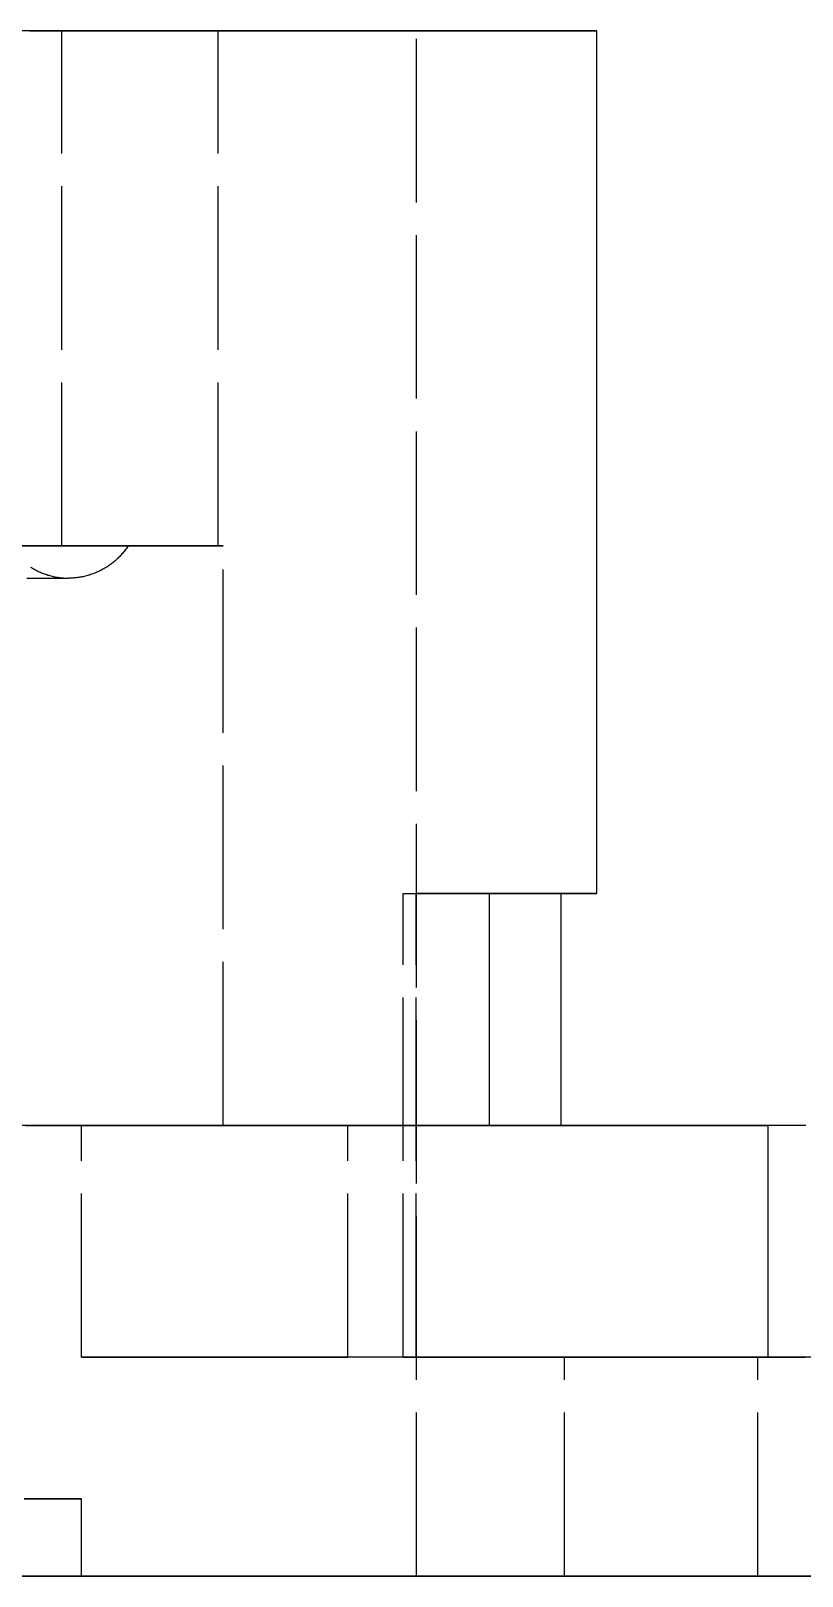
# Model space of a CAD drawing. Header units: millimetres. Extents: x -29 to 182, y -22 to 88.
# Drawn here: x 78.11 to 84.09, y 0 to 12 of the extents above; entities that cross this region are included whole.
import ezdxf

# ---------------------------------------------------------------- set-up
doc = ezdxf.new("R2010")
doc.units = ezdxf.units.MM
doc.linetypes.add('DASHED', pattern=[1.524, 1.27, -0.254])
doc.layers.add('HIDDEN', color=8, linetype='DASHED')
doc.layers.add('VISIBLE', color=7, linetype='CONTINUOUS')

msp = doc.modelspace()

# ---------------------------------------------------------------- linework, layer by layer
at = {"layer": 'HIDDEN'}
for points in [[(78.09841, 12), (78.19524, 12), (78.29206, 12), (78.38889, 12), (78.48571, 12), (78.58254, 12), (78.67937, 12), (78.77619, 12), (78.87302, 12), (78.96984, 12), (79.06667, 12), (79.16349, 12), (79.26032, 12), (79.35714, 12), (79.45397, 12), (79.55079, 12), (79.64762, 12), (79.74444, 12), (79.84127, 12), (79.9381, 12), (80.03492, 12), (80.13175, 12), (80.22857, 12), (80.3254, 12), (80.42222, 12), (80.51905, 12), (80.61587, 12), (80.7127, 12), (80.80952, 12), (80.90635, 12), (81.00317, 12), (81.1, 12)], [(81.1, 12), (81.0563, 12), (81.01259, 12), (80.96889, 12), (80.92518, 12), (80.88148, 12), (80.83778, 12), (80.79407, 12), (80.75037, 12), (80.70666, 12), (80.66296, 12), (80.61925, 12), (80.57555, 12), (80.53185, 12), (80.48814, 12), (80.44444, 12), (80.40073, 12), (80.35703, 12), (80.31333, 12), (80.26962, 12), (80.22592, 12), (80.18221, 12), (80.13851, 12), (80.09481, 12), (80.0511, 12), (80.0074, 12), (79.96369, 12), (79.91999, 12), (79.87628, 12), (79.83258, 12), (79.78888, 12), (79.74517, 12), (79.70147, 12), (79.65776, 12), (79.61406, 12), (79.57036, 12), (79.52665, 12), (79.48295, 12), (79.43924, 12), (79.39554, 12), (79.35183, 12), (79.30813, 12), (79.26443, 12), (79.22072, 12), (79.17702, 12), (79.13331, 12), (79.08961, 12), (79.04591, 12), (79.0022, 12), (78.9585, 12), (78.91479, 12), (78.87109, 12), (78.82739, 12), (78.78368, 12), (78.73998, 12), (78.69627, 12), (78.65257, 12), (78.60886, 12), (78.56516, 12), (78.52146, 12), (78.47775, 12), (78.43405, 12), (78.39034, 12), (78.34664, 12)], [(78.34664, 8), (78.34664, 12)], [(78.34664, 12), (79.56, 12)], [(79.56, 12), (79.60667, 12), (79.65333, 12), (79.7, 12), (79.74667, 12), (79.79333, 12), (79.84, 12), (79.88667, 12), (79.93333, 12), (79.98, 12), (80.02667, 12), (80.07333, 12), (80.12, 12), (80.16667, 12), (80.21333, 12), (80.26, 12), (80.30667, 12), (80.35333, 12), (80.4, 12), (80.44667, 12), (80.49333, 12), (80.54, 12), (80.58667, 12), (80.63333, 12), (80.68, 12), (80.72667, 12), (80.77333, 12), (80.82, 12), (80.86667, 12), (80.91333, 12), (80.96, 12), (81.00667, 12), (81.05333, 12), (81.1, 12), (81.14667, 12), (81.19333, 12), (81.24, 12), (81.28667, 12), (81.33333, 12), (81.38, 12), (81.42667, 12), (81.47333, 12), (81.52, 12), (81.56667, 12), (81.61333, 12), (81.66, 12), (81.70667, 12), (81.75333, 12), (81.8, 12), (81.84667, 12), (81.89333, 12), (81.94, 12), (81.98667, 12), (82.03333, 12), (82.08, 12), (82.12667, 12), (82.17333, 12), (82.22, 12), (82.26667, 12), (82.31333, 12), (82.36, 12), (82.40667, 12), (82.45333, 12), (82.5, 12)], [(79.56, 8), (79.56, 12)], [(79.56, 8), (79.56, 12)], [(81.1, 0), (81.1, 12)], [(77.99365, 8), (78.13968, 8), (78.28571, 8), (78.43175, 8), (78.57778, 8), (78.72381, 8), (78.86984, 8), (79.01587, 8), (79.1619, 8), (79.30794, 8), (79.45397, 8), (79.6, 8)], [(78.86098, 8), (78.73841, 8), (78.61584, 8), (78.49327, 8), (78.37069, 8), (78.24812, 8), (78.12555, 8), (78.00298, 8)], [(78.34664, 8), (78.2404, 8), (78.13416, 8), (78.02791, 8)], [(78.06427, 8), (78.12555, 8), (78.18684, 8), (78.24812, 8), (78.30941, 8), (78.37069, 8), (78.43198, 8), (78.49327, 8), (78.55455, 8), (78.61584, 8), (78.67712, 8), (78.73841, 8), (78.79969, 8), (78.86098, 8)], [(79.56, 8), (79.52621, 8), (79.49242, 8), (79.45863, 8), (79.42484, 8), (79.39105, 8), (79.35726, 8), (79.32347, 8), (79.28968, 8), (79.25589, 8), (79.2221, 8), (79.18831, 8), (79.15452, 8), (79.12073, 8), (79.08694, 8), (79.05315, 8), (79.01936, 8), (78.98558, 8), (78.95179, 8), (78.918, 8), (78.88421, 8), (78.85042, 8), (78.81663, 8), (78.78284, 8), (78.74905, 8), (78.71526, 8), (78.68147, 8), (78.64768, 8), (78.61389, 8), (78.5801, 8), (78.54631, 8), (78.51252, 8), (78.47873, 8), (78.44494, 8), (78.41115, 8), (78.37736, 8), (78.34357, 8), (78.30978, 8), (78.27599, 8), (78.2422, 8), (78.20841, 8), (78.17462, 8), (78.14083, 8), (78.10704, 8), (78.07325, 8)], [(79.6, 8), (79.56558, 8), (79.53115, 8), (79.49673, 8), (79.4623, 8), (79.42788, 8), (79.39345, 8), (79.35903, 8), (79.3246, 8), (79.29018, 8), (79.25575, 8), (79.22133, 8), (79.1869, 8), (79.15248, 8), (79.11806, 8), (79.08363, 8), (79.04921, 8), (79.01478, 8), (78.98036, 8), (78.94593, 8), (78.91151, 8), (78.87708, 8), (78.84266, 8), (78.80823, 8), (78.77381, 8), (78.73938, 8), (78.70496, 8), (78.67054, 8), (78.63611, 8), (78.60169, 8), (78.56726, 8), (78.53284, 8), (78.49841, 8), (78.46399, 8), (78.42956, 8), (78.39514, 8), (78.36071, 8), (78.32629, 8), (78.29186, 8), (78.25744, 8), (78.22302, 8), (78.18859, 8), (78.15417, 8), (78.11974, 8), (78.08532, 8)], [(78.34664, 8), (79.56, 8)], [(78.86098, 8), (78.85619, 7.99277), (78.85128, 7.98561), (78.84627, 7.97853), (78.84114, 7.97153), (78.83591, 7.96461), (78.83056, 7.95777), (78.82511, 7.95103), (78.81955, 7.94436), (78.81389, 7.93779), (78.80812, 7.9313), (78.80226, 7.92491), (78.79629, 7.91861), (78.79022, 7.91241), (78.78406, 7.9063), (78.7778, 7.90029), (78.77145, 7.89438), (78.765, 7.88857), (78.75847, 7.88287), (78.75184, 7.87726), (78.74513, 7.87177), (78.73833, 7.86637), (78.73145, 7.86109), (78.72449, 7.85592), (78.71744, 7.85085), (78.71031, 7.8459), (78.70311, 7.84106), (78.69584, 7.83634), (78.68848, 7.83173), (78.68106, 7.82724), (78.67357, 7.82286), (78.66601, 7.81861), (78.65838, 7.81447), (78.65069, 7.81045), (78.64294, 7.80656), (78.63512, 7.80279), (78.62725, 7.79914), (78.61932, 7.79562), (78.61134, 7.79222), (78.6033, 7.78895), (78.59521, 7.78581), (78.58708, 7.78279), (78.57889, 7.77991), (78.57067, 7.77715), (78.5624, 7.77452), (78.55409, 7.77203), (78.54574, 7.76966), (78.53736, 7.76743), (78.52894, 7.76533), (78.52049, 7.76336), (78.51201, 7.76153), (78.5035, 7.75983), (78.49496, 7.75826), (78.48641, 7.75683), (78.47783, 7.75553), (78.46923, 7.75437), (78.46061, 7.75335), (78.45198, 7.75246), (78.44334, 7.75171), (78.43468, 7.75109), (78.42602, 7.75062), (78.41735, 7.75027), (78.40868, 7.75007), (78.4, 7.75)], [(79.6, 3.5), (79.6, 8)], [(78.10416, 7.83634), (78.11152, 7.83173), (78.11894, 7.82724), (78.12643, 7.82286), (78.13399, 7.81861), (78.14162, 7.81447), (78.14931, 7.81045), (78.15706, 7.80656), (78.16488, 7.80279), (78.17275, 7.79914), (78.18068, 7.79562), (78.18866, 7.79222), (78.1967, 7.78895), (78.20479, 7.78581), (78.21292, 7.78279), (78.22111, 7.77991), (78.22933, 7.77715), (78.2376, 7.77452), (78.24591, 7.77203), (78.25426, 7.76966), (78.26264, 7.76743), (78.27106, 7.76533), (78.27951, 7.76336), (78.28799, 7.76153), (78.2965, 7.75983), (78.30504, 7.75826), (78.31359, 7.75683), (78.32217, 7.75553), (78.33077, 7.75437), (78.33939, 7.75335), (78.34802, 7.75246), (78.35666, 7.75171), (78.36532, 7.75109), (78.37398, 7.75062), (78.38265, 7.75027), (78.39132, 7.75007), (78.4, 7.75)], [(78.07619, 7.75), (78.13016, 7.75), (78.18413, 7.75), (78.2381, 7.75), (78.29206, 7.75), (78.34603, 7.75), (78.4, 7.75)], [(78.07619, 7.75), (78.18413, 7.75), (78.29206, 7.75), (78.4, 7.75)], [(80.99712, 1.7), (80.99712, 5.3)], [(80.99712, 5.3), (81.00775, 5.3), (81.01837, 5.3), (81.02899, 5.3), (81.03961, 5.3), (81.05023, 5.3), (81.06085, 5.3), (81.07147, 5.3), (81.08209, 5.3), (81.09272, 5.3), (81.10334, 5.3), (81.11396, 5.3), (81.12458, 5.3), (81.1352, 5.3), (81.14582, 5.3), (81.15644, 5.3), (81.16707, 5.3), (81.17769, 5.3), (81.18831, 5.3), (81.19893, 5.3), (81.20955, 5.3), (81.22017, 5.3), (81.23079, 5.3), (81.24142, 5.3), (81.25204, 5.3), (81.26266, 5.3), (81.27328, 5.3), (81.2839, 5.3), (81.29452, 5.3), (81.30514, 5.3), (81.31576, 5.3), (81.32639, 5.3), (81.33701, 5.3), (81.34763, 5.3), (81.35825, 5.3), (81.36887, 5.3), (81.37949, 5.3), (81.39011, 5.3), (81.40074, 5.3), (81.41136, 5.3), (81.42198, 5.3), (81.4326, 5.3), (81.44322, 5.3), (81.45384, 5.3), (81.46446, 5.3), (81.47508, 5.3), (81.48571, 5.3), (81.49633, 5.3), (81.50695, 5.3), (81.51757, 5.3), (81.52819, 5.3), (81.53881, 5.3), (81.54943, 5.3), (81.56006, 5.3), (81.57068, 5.3), (81.5813, 5.3), (81.59192, 5.3), (81.60254, 5.3), (81.61316, 5.3), (81.62378, 5.3), (81.6344, 5.3), (81.64503, 5.3), (81.65565, 5.3), (81.66627, 5.3)], [(80.99712, 5.3), (80.99874, 5.3), (81.00035, 5.3), (81.00196, 5.3), (81.00358, 5.3), (81.00519, 5.3), (81.0068, 5.3), (81.00842, 5.3), (81.01003, 5.3), (81.01164, 5.3), (81.01325, 5.3), (81.01487, 5.3), (81.01648, 5.3), (81.01809, 5.3), (81.01971, 5.3), (81.02132, 5.3), (81.02293, 5.3), (81.02455, 5.3), (81.02616, 5.3), (81.02777, 5.3), (81.02939, 5.3), (81.031, 5.3), (81.03261, 5.3), (81.03422, 5.3), (81.03584, 5.3), (81.03745, 5.3), (81.03906, 5.3), (81.04068, 5.3), (81.04229, 5.3), (81.0439, 5.3), (81.04552, 5.3), (81.04713, 5.3), (81.04874, 5.3), (81.05036, 5.3), (81.05197, 5.3), (81.05358, 5.3), (81.05519, 5.3), (81.05681, 5.3), (81.05842, 5.3), (81.06003, 5.3), (81.06165, 5.3), (81.06326, 5.3), (81.06487, 5.3), (81.06649, 5.3), (81.0681, 5.3), (81.06971, 5.3), (81.07133, 5.3), (81.07294, 5.3), (81.07455, 5.3), (81.07616, 5.3), (81.07778, 5.3), (81.07939, 5.3), (81.081, 5.3), (81.08262, 5.3), (81.08423, 5.3), (81.08584, 5.3), (81.08746, 5.3), (81.08907, 5.3), (81.09068, 5.3), (81.0923, 5.3), (81.09391, 5.3), (81.09552, 5.3), (81.09713, 5.3), (81.09875, 5.3)], [(81.66627, 5.3), (81.65726, 5.3), (81.64825, 5.3), (81.63924, 5.3), (81.63024, 5.3), (81.62123, 5.3), (81.61222, 5.3), (81.60321, 5.3), (81.5942, 5.3), (81.58519, 5.3), (81.57619, 5.3), (81.56718, 5.3), (81.55817, 5.3), (81.54916, 5.3), (81.54015, 5.3), (81.53114, 5.3), (81.52214, 5.3), (81.51313, 5.3), (81.50412, 5.3), (81.49511, 5.3), (81.4861, 5.3), (81.4771, 5.3), (81.46809, 5.3), (81.45908, 5.3), (81.45007, 5.3), (81.44106, 5.3), (81.43205, 5.3), (81.42305, 5.3), (81.41404, 5.3), (81.40503, 5.3), (81.39602, 5.3), (81.38701, 5.3), (81.378, 5.3), (81.369, 5.3), (81.35999, 5.3), (81.35098, 5.3), (81.34197, 5.3), (81.33296, 5.3), (81.32395, 5.3), (81.31495, 5.3), (81.30594, 5.3), (81.29693, 5.3), (81.28792, 5.3), (81.27891, 5.3), (81.26991, 5.3), (81.2609, 5.3), (81.25189, 5.3), (81.24288, 5.3), (81.23387, 5.3), (81.22486, 5.3), (81.21586, 5.3), (81.20685, 5.3), (81.19784, 5.3), (81.18883, 5.3), (81.17982, 5.3), (81.17081, 5.3), (81.16181, 5.3), (81.1528, 5.3), (81.14379, 5.3), (81.13478, 5.3), (81.12577, 5.3), (81.11676, 5.3), (81.10776, 5.3), (81.09875, 5.3)], [(81.09875, 1.7), (81.09875, 5.3)], [(82.5, 5.3), (82.49563, 5.3), (82.49126, 5.3), (82.48689, 5.3), (82.48252, 5.3), (82.47814, 5.3), (82.47377, 5.3), (82.4694, 5.3), (82.46503, 5.3), (82.46066, 5.3), (82.45629, 5.3), (82.45192, 5.3), (82.44755, 5.3), (82.44318, 5.3), (82.43881, 5.3), (82.43443, 5.3), (82.43006, 5.3), (82.42569, 5.3), (82.42132, 5.3), (82.41695, 5.3), (82.41258, 5.3), (82.40821, 5.3), (82.40384, 5.3), (82.39947, 5.3), (82.3951, 5.3), (82.39072, 5.3), (82.38635, 5.3), (82.38198, 5.3), (82.37761, 5.3), (82.37324, 5.3), (82.36887, 5.3), (82.3645, 5.3), (82.36013, 5.3), (82.35576, 5.3), (82.35139, 5.3), (82.34701, 5.3), (82.34264, 5.3), (82.33827, 5.3), (82.3339, 5.3), (82.32953, 5.3), (82.32516, 5.3), (82.32079, 5.3), (82.31642, 5.3), (82.31205, 5.3), (82.30768, 5.3), (82.3033, 5.3), (82.29893, 5.3), (82.29456, 5.3), (82.29019, 5.3), (82.28582, 5.3), (82.28145, 5.3), (82.27708, 5.3), (82.27271, 5.3), (82.26834, 5.3), (82.26397, 5.3), (82.25959, 5.3), (82.25522, 5.3), (82.25085, 5.3), (82.24648, 5.3), (82.24211, 5.3), (82.23774, 5.3), (82.23337, 5.3), (82.229, 5.3), (82.22463, 5.3)], [(80.56757, 3.5), (80.19249, 3.5), (79.81741, 3.5), (79.44233, 3.5), (79.06725, 3.5), (78.69217, 3.5), (78.31709, 3.5), (77.94201, 3.5)], [(79.6, 3.5), (79.45397, 3.5), (79.30794, 3.5), (79.1619, 3.5), (79.01587, 3.5), (78.86984, 3.5), (78.72381, 3.5), (78.57778, 3.5), (78.43175, 3.5), (78.28571, 3.5), (78.13968, 3.5), (77.99365, 3.5)], [(82.22463, 3.5), (82.14854, 3.5), (82.07246, 3.5), (81.99637, 3.5), (81.92028, 3.5), (81.8442, 3.5), (81.76811, 3.5), (81.69203, 3.5), (81.61594, 3.5), (81.53986, 3.5), (81.46377, 3.5), (81.38769, 3.5), (81.3116, 3.5), (81.23552, 3.5), (81.15943, 3.5), (81.08335, 3.5), (81.00726, 3.5), (80.93118, 3.5), (80.85509, 3.5), (80.779, 3.5), (80.70292, 3.5), (80.62683, 3.5), (80.55075, 3.5), (80.47466, 3.5), (80.39858, 3.5), (80.32249, 3.5), (80.24641, 3.5), (80.17032, 3.5), (80.09424, 3.5), (80.01815, 3.5), (79.94207, 3.5), (79.86598, 3.5), (79.7899, 3.5), (79.71381, 3.5), (79.63772, 3.5), (79.56164, 3.5), (79.48555, 3.5), (79.40947, 3.5), (79.33338, 3.5), (79.2573, 3.5), (79.18121, 3.5), (79.10513, 3.5), (79.02904, 3.5), (78.95296, 3.5), (78.87687, 3.5), (78.80079, 3.5), (78.7247, 3.5), (78.64862, 3.5), (78.57253, 3.5), (78.49644, 3.5), (78.42036, 3.5), (78.34427, 3.5), (78.26819, 3.5), (78.1921, 3.5), (78.11602, 3.5), (78.03993, 3.5)], [(78.0686, 3.5), (78.17441, 3.5), (78.28023, 3.5), (78.38604, 3.5), (78.49186, 3.5), (78.59767, 3.5), (78.70348, 3.5), (78.8093, 3.5), (78.91511, 3.5), (79.02092, 3.5), (79.12674, 3.5), (79.23255, 3.5), (79.33837, 3.5), (79.44418, 3.5), (79.54999, 3.5), (79.65581, 3.5), (79.76162, 3.5), (79.86743, 3.5), (79.97325, 3.5), (80.07906, 3.5), (80.18488, 3.5), (80.29069, 3.5), (80.3965, 3.5), (80.50232, 3.5), (80.60813, 3.5), (80.71394, 3.5), (80.81976, 3.5), (80.92557, 3.5), (81.03139, 3.5), (81.1372, 3.5), (81.24301, 3.5), (81.34883, 3.5), (81.45464, 3.5), (81.56046, 3.5), (81.66627, 3.5)], [(78.08532, 3.5), (78.11974, 3.5), (78.15417, 3.5), (78.18859, 3.5), (78.22302, 3.5), (78.25744, 3.5), (78.29186, 3.5), (78.32629, 3.5), (78.36071, 3.5), (78.39514, 3.5), (78.42956, 3.5), (78.46399, 3.5), (78.49841, 3.5), (78.53284, 3.5), (78.56726, 3.5), (78.60169, 3.5), (78.63611, 3.5), (78.67054, 3.5), (78.70496, 3.5), (78.73938, 3.5), (78.77381, 3.5), (78.80823, 3.5), (78.84266, 3.5), (78.87708, 3.5), (78.91151, 3.5), (78.94593, 3.5), (78.98036, 3.5), (79.01478, 3.5), (79.04921, 3.5), (79.08363, 3.5), (79.11806, 3.5), (79.15248, 3.5), (79.1869, 3.5), (79.22133, 3.5), (79.25575, 3.5), (79.29018, 3.5), (79.3246, 3.5), (79.35903, 3.5), (79.39345, 3.5), (79.42788, 3.5), (79.4623, 3.5), (79.49673, 3.5), (79.53115, 3.5), (79.56558, 3.5), (79.6, 3.5)], [(83.8316, 3.5), (83.74697, 3.5), (83.66234, 3.5), (83.57771, 3.5), (83.49308, 3.5), (83.40845, 3.5), (83.32383, 3.5), (83.2392, 3.5), (83.15457, 3.5), (83.06994, 3.5), (82.98531, 3.5), (82.90068, 3.5), (82.81605, 3.5), (82.73143, 3.5), (82.6468, 3.5), (82.56217, 3.5), (82.47754, 3.5), (82.39291, 3.5), (82.30828, 3.5), (82.22365, 3.5), (82.13903, 3.5), (82.0544, 3.5), (81.96977, 3.5), (81.88514, 3.5), (81.80051, 3.5), (81.71588, 3.5), (81.63126, 3.5), (81.54663, 3.5), (81.462, 3.5), (81.37737, 3.5), (81.29274, 3.5), (81.20811, 3.5), (81.12348, 3.5), (81.03886, 3.5), (80.95423, 3.5), (80.8696, 3.5), (80.78497, 3.5), (80.70034, 3.5), (80.61571, 3.5), (80.53108, 3.5), (80.44646, 3.5), (80.36183, 3.5), (80.2772, 3.5), (80.19257, 3.5), (80.10794, 3.5), (80.02331, 3.5), (79.93868, 3.5), (79.85406, 3.5), (79.76943, 3.5), (79.6848, 3.5), (79.60017, 3.5), (79.51554, 3.5), (79.43091, 3.5), (79.34629, 3.5), (79.26166, 3.5), (79.17703, 3.5), (79.0924, 3.5), (79.00777, 3.5), (78.92314, 3.5), (78.83851, 3.5), (78.75389, 3.5), (78.66926, 3.5), (78.58463, 3.5), (78.5, 3.5)], [(78.5, 3.5), (78.53282, 3.5), (78.56564, 3.5), (78.59846, 3.5), (78.63127, 3.5), (78.66409, 3.5), (78.69691, 3.5), (78.72973, 3.5), (78.76255, 3.5), (78.79537, 3.5), (78.82819, 3.5), (78.861, 3.5), (78.89382, 3.5), (78.92664, 3.5), (78.95946, 3.5), (78.99228, 3.5), (79.0251, 3.5), (79.05792, 3.5), (79.09073, 3.5), (79.12355, 3.5), (79.15637, 3.5), (79.18919, 3.5), (79.22201, 3.5), (79.25483, 3.5), (79.28765, 3.5), (79.32046, 3.5), (79.35328, 3.5), (79.3861, 3.5), (79.41892, 3.5), (79.45174, 3.5), (79.48456, 3.5), (79.51738, 3.5), (79.55019, 3.5), (79.58301, 3.5), (79.61583, 3.5), (79.64865, 3.5), (79.68147, 3.5), (79.71429, 3.5), (79.74711, 3.5), (79.77993, 3.5), (79.81274, 3.5), (79.84556, 3.5), (79.87838, 3.5), (79.9112, 3.5), (79.94402, 3.5), (79.97684, 3.5), (80.00966, 3.5), (80.04247, 3.5), (80.07529, 3.5), (80.10811, 3.5), (80.14093, 3.5), (80.17375, 3.5), (80.20657, 3.5), (80.23939, 3.5), (80.2722, 3.5), (80.30502, 3.5), (80.33784, 3.5), (80.37066, 3.5), (80.40348, 3.5), (80.4363, 3.5), (80.46912, 3.5), (80.50193, 3.5), (80.53475, 3.5), (80.56757, 3.5)], [(78.5, 1.7), (78.5, 3.5)], [(80.56757, 1.7), (80.56757, 3.5)], [(81.66627, 3.5), (81.70064, 3.5), (81.73501, 3.5), (81.76938, 3.5), (81.80375, 3.5), (81.83812, 3.5), (81.87249, 3.5), (81.90686, 3.5), (81.94123, 3.5), (81.9756, 3.5), (82.00997, 3.5), (82.04434, 3.5), (82.07871, 3.5), (82.11308, 3.5), (82.14745, 3.5), (82.18182, 3.5), (82.21619, 3.5), (82.25056, 3.5), (82.28493, 3.5), (82.3193, 3.5), (82.35367, 3.5), (82.38804, 3.5), (82.42242, 3.5), (82.45679, 3.5), (82.49116, 3.5), (82.52553, 3.5), (82.5599, 3.5), (82.59427, 3.5), (82.62864, 3.5), (82.66301, 3.5), (82.69738, 3.5), (82.73175, 3.5), (82.76612, 3.5), (82.80049, 3.5), (82.83486, 3.5), (82.86923, 3.5), (82.9036, 3.5), (82.93797, 3.5), (82.97234, 3.5), (83.00671, 3.5), (83.04108, 3.5), (83.07545, 3.5), (83.10982, 3.5), (83.14419, 3.5), (83.17856, 3.5), (83.21293, 3.5), (83.2473, 3.5), (83.28167, 3.5), (83.31604, 3.5), (83.35041, 3.5), (83.38478, 3.5), (83.41915, 3.5), (83.45352, 3.5), (83.48789, 3.5), (83.52226, 3.5), (83.55663, 3.5), (83.591, 3.5), (83.62537, 3.5), (83.65975, 3.5), (83.69412, 3.5), (83.72849, 3.5), (83.76286, 3.5), (83.79723, 3.5), (83.8316, 3.5)], [(83.8316, 3.5), (83.80609, 3.5), (83.78058, 3.5), (83.75507, 3.5), (83.72957, 3.5), (83.70406, 3.5), (83.67855, 3.5), (83.65304, 3.5), (83.62754, 3.5), (83.60203, 3.5), (83.57652, 3.5), (83.55101, 3.5), (83.52551, 3.5), (83.5, 3.5), (83.47449, 3.5), (83.44898, 3.5), (83.42348, 3.5), (83.39797, 3.5), (83.37246, 3.5), (83.34695, 3.5), (83.32145, 3.5), (83.29594, 3.5), (83.27043, 3.5), (83.24492, 3.5), (83.21942, 3.5), (83.19391, 3.5), (83.1684, 3.5), (83.14289, 3.5), (83.11739, 3.5), (83.09188, 3.5), (83.06637, 3.5), (83.04086, 3.5), (83.01536, 3.5), (82.98985, 3.5), (82.96434, 3.5), (82.93884, 3.5), (82.91333, 3.5), (82.88782, 3.5), (82.86231, 3.5), (82.83681, 3.5), (82.8113, 3.5), (82.78579, 3.5), (82.76028, 3.5), (82.73478, 3.5), (82.70927, 3.5), (82.68376, 3.5), (82.65825, 3.5), (82.63275, 3.5), (82.60724, 3.5), (82.58173, 3.5), (82.55622, 3.5), (82.53072, 3.5), (82.50521, 3.5), (82.4797, 3.5), (82.45419, 3.5), (82.42869, 3.5), (82.40318, 3.5), (82.37767, 3.5), (82.35216, 3.5), (82.32666, 3.5), (82.30115, 3.5), (82.27564, 3.5), (82.25013, 3.5), (82.22463, 3.5)], [(84.21107, 1.7), (84.06829, 1.7), (83.92551, 1.7), (83.78274, 1.7), (83.63996, 1.7), (83.49718, 1.7), (83.35441, 1.7), (83.21163, 1.7), (83.06885, 1.7), (82.92608, 1.7), (82.7833, 1.7), (82.64052, 1.7), (82.49775, 1.7), (82.35497, 1.7), (82.21219, 1.7), (82.06942, 1.7), (81.92664, 1.7), (81.78386, 1.7), (81.64109, 1.7), (81.49831, 1.7), (81.35553, 1.7), (81.21276, 1.7), (81.06998, 1.7), (80.9272, 1.7), (80.78443, 1.7), (80.64165, 1.7), (80.49887, 1.7), (80.3561, 1.7), (80.21332, 1.7), (80.07054, 1.7), (79.92777, 1.7), (79.78499, 1.7), (79.64221, 1.7), (79.49944, 1.7), (79.35666, 1.7), (79.21388, 1.7), (79.07111, 1.7), (78.92833, 1.7), (78.78555, 1.7), (78.64278, 1.7), (78.5, 1.7)], [(78.5, 1.7), (78.53282, 1.7), (78.56564, 1.7), (78.59846, 1.7), (78.63127, 1.7), (78.66409, 1.7), (78.69691, 1.7), (78.72973, 1.7), (78.76255, 1.7), (78.79537, 1.7), (78.82819, 1.7), (78.861, 1.7), (78.89382, 1.7), (78.92664, 1.7), (78.95946, 1.7), (78.99228, 1.7), (79.0251, 1.7), (79.05792, 1.7), (79.09073, 1.7), (79.12355, 1.7), (79.15637, 1.7), (79.18919, 1.7), (79.22201, 1.7), (79.25483, 1.7), (79.28765, 1.7), (79.32046, 1.7), (79.35328, 1.7), (79.3861, 1.7), (79.41892, 1.7), (79.45174, 1.7), (79.48456, 1.7), (79.51738, 1.7), (79.55019, 1.7), (79.58301, 1.7), (79.61583, 1.7), (79.64865, 1.7), (79.68147, 1.7), (79.71429, 1.7), (79.74711, 1.7), (79.77993, 1.7), (79.81274, 1.7), (79.84556, 1.7), (79.87838, 1.7), (79.9112, 1.7), (79.94402, 1.7), (79.97684, 1.7), (80.00966, 1.7), (80.04247, 1.7), (80.07529, 1.7), (80.10811, 1.7), (80.14093, 1.7), (80.17375, 1.7), (80.20657, 1.7), (80.23939, 1.7), (80.2722, 1.7), (80.30502, 1.7), (80.33784, 1.7), (80.37066, 1.7), (80.40348, 1.7), (80.4363, 1.7), (80.46912, 1.7), (80.50193, 1.7), (80.53475, 1.7), (80.56757, 1.7)], [(84.19619, 1.7), (84.08623, 1.7), (83.97627, 1.7), (83.86631, 1.7), (83.75635, 1.7), (83.6464, 1.7), (83.53644, 1.7), (83.42648, 1.7), (83.31652, 1.7), (83.20656, 1.7), (83.09661, 1.7), (82.98665, 1.7), (82.87669, 1.7), (82.76673, 1.7), (82.65677, 1.7), (82.54682, 1.7), (82.43686, 1.7), (82.3269, 1.7), (82.21694, 1.7), (82.10698, 1.7), (81.99703, 1.7), (81.88707, 1.7), (81.77711, 1.7), (81.66715, 1.7), (81.55719, 1.7), (81.44724, 1.7), (81.33728, 1.7), (81.22732, 1.7), (81.11736, 1.7), (81.0074, 1.7), (80.89745, 1.7), (80.78749, 1.7), (80.67753, 1.7), (80.56757, 1.7)], [(80.99712, 1.7), (81.04212, 1.7), (81.08711, 1.7), (81.1321, 1.7), (81.17709, 1.7), (81.22208, 1.7), (81.26707, 1.7), (81.31207, 1.7), (81.35706, 1.7), (81.40205, 1.7), (81.44704, 1.7), (81.49203, 1.7), (81.53702, 1.7), (81.58202, 1.7), (81.62701, 1.7), (81.672, 1.7), (81.71699, 1.7), (81.76198, 1.7), (81.80697, 1.7), (81.85197, 1.7), (81.89696, 1.7), (81.94195, 1.7), (81.98694, 1.7), (82.03193, 1.7), (82.07692, 1.7), (82.12191, 1.7), (82.16691, 1.7), (82.2119, 1.7), (82.25689, 1.7), (82.30188, 1.7), (82.34687, 1.7), (82.39186, 1.7), (82.43686, 1.7), (82.48185, 1.7), (82.52684, 1.7), (82.57183, 1.7), (82.61682, 1.7), (82.66181, 1.7), (82.70681, 1.7), (82.7518, 1.7), (82.79679, 1.7), (82.84178, 1.7), (82.88677, 1.7), (82.93176, 1.7), (82.97676, 1.7), (83.02175, 1.7), (83.06674, 1.7), (83.11173, 1.7), (83.15672, 1.7), (83.20171, 1.7), (83.24671, 1.7), (83.2917, 1.7), (83.33669, 1.7), (83.38168, 1.7), (83.42667, 1.7), (83.47166, 1.7), (83.51666, 1.7), (83.56165, 1.7), (83.60664, 1.7), (83.65163, 1.7), (83.69662, 1.7), (83.74161, 1.7), (83.7866, 1.7), (83.8316, 1.7)], [(80.99712, 1.7), (80.99874, 1.7), (81.00035, 1.7), (81.00196, 1.7), (81.00358, 1.7), (81.00519, 1.7), (81.0068, 1.7), (81.00842, 1.7), (81.01003, 1.7), (81.01164, 1.7), (81.01325, 1.7), (81.01487, 1.7), (81.01648, 1.7), (81.01809, 1.7), (81.01971, 1.7), (81.02132, 1.7), (81.02293, 1.7), (81.02455, 1.7), (81.02616, 1.7), (81.02777, 1.7), (81.02939, 1.7), (81.031, 1.7), (81.03261, 1.7), (81.03422, 1.7), (81.03584, 1.7), (81.03745, 1.7), (81.03906, 1.7), (81.04068, 1.7), (81.04229, 1.7), (81.0439, 1.7), (81.04552, 1.7), (81.04713, 1.7), (81.04874, 1.7), (81.05036, 1.7), (81.05197, 1.7), (81.05358, 1.7), (81.05519, 1.7), (81.05681, 1.7), (81.05842, 1.7), (81.06003, 1.7), (81.06165, 1.7), (81.06326, 1.7), (81.06487, 1.7), (81.06649, 1.7), (81.0681, 1.7), (81.06971, 1.7), (81.07133, 1.7), (81.07294, 1.7), (81.07455, 1.7), (81.07616, 1.7), (81.07778, 1.7), (81.07939, 1.7), (81.081, 1.7), (81.08262, 1.7), (81.08423, 1.7), (81.08584, 1.7), (81.08746, 1.7), (81.08907, 1.7), (81.09068, 1.7), (81.0923, 1.7), (81.09391, 1.7), (81.09552, 1.7), (81.09713, 1.7), (81.09875, 1.7)], [(84.16121, 1.7), (84.02201, 1.7), (83.88281, 1.7), (83.7436, 1.7), (83.6044, 1.7), (83.4652, 1.7), (83.326, 1.7), (83.18679, 1.7), (83.04759, 1.7), (82.90839, 1.7), (82.76918, 1.7), (82.62998, 1.7), (82.49078, 1.7), (82.35157, 1.7), (82.21237, 1.7), (82.07317, 1.7), (81.93397, 1.7), (81.79476, 1.7), (81.65556, 1.7), (81.51636, 1.7), (81.37715, 1.7), (81.23795, 1.7), (81.09875, 1.7)], [(83.75, 1.7), (83.72619, 1.7), (83.70238, 1.7), (83.67857, 1.7), (83.65476, 1.7), (83.63095, 1.7), (83.60714, 1.7), (83.58333, 1.7), (83.55952, 1.7), (83.53571, 1.7), (83.5119, 1.7), (83.4881, 1.7), (83.46429, 1.7), (83.44048, 1.7), (83.41667, 1.7), (83.39286, 1.7), (83.36905, 1.7), (83.34524, 1.7), (83.32143, 1.7), (83.29762, 1.7), (83.27381, 1.7), (83.25, 1.7), (83.22619, 1.7), (83.20238, 1.7), (83.17857, 1.7), (83.15476, 1.7), (83.13095, 1.7), (83.10714, 1.7), (83.08333, 1.7), (83.05952, 1.7), (83.03571, 1.7), (83.0119, 1.7), (82.9881, 1.7), (82.96429, 1.7), (82.94048, 1.7), (82.91667, 1.7), (82.89286, 1.7), (82.86905, 1.7), (82.84524, 1.7), (82.82143, 1.7), (82.79762, 1.7), (82.77381, 1.7), (82.75, 1.7), (82.72619, 1.7), (82.70238, 1.7), (82.67857, 1.7), (82.65476, 1.7), (82.63095, 1.7), (82.60714, 1.7), (82.58333, 1.7), (82.55952, 1.7), (82.53571, 1.7), (82.5119, 1.7), (82.4881, 1.7), (82.46429, 1.7), (82.44048, 1.7), (82.41667, 1.7), (82.39286, 1.7), (82.36905, 1.7), (82.34524, 1.7), (82.32143, 1.7), (82.29762, 1.7), (82.27381, 1.7), (82.25, 1.7)], [(82.25, 1.7), (82.2619, 1.7), (82.27381, 1.7), (82.28571, 1.7), (82.29762, 1.7), (82.30952, 1.7), (82.32143, 1.7), (82.33333, 1.7), (82.34524, 1.7), (82.35714, 1.7), (82.36905, 1.7), (82.38095, 1.7), (82.39286, 1.7), (82.40476, 1.7), (82.41667, 1.7), (82.42857, 1.7), (82.44048, 1.7), (82.45238, 1.7), (82.46429, 1.7), (82.47619, 1.7), (82.4881, 1.7), (82.5, 1.7), (82.5119, 1.7), (82.52381, 1.7), (82.53571, 1.7), (82.54762, 1.7), (82.55952, 1.7), (82.57143, 1.7), (82.58333, 1.7), (82.59524, 1.7), (82.60714, 1.7), (82.61905, 1.7), (82.63095, 1.7), (82.64286, 1.7), (82.65476, 1.7), (82.66667, 1.7), (82.67857, 1.7), (82.69048, 1.7), (82.70238, 1.7), (82.71429, 1.7), (82.72619, 1.7), (82.7381, 1.7), (82.75, 1.7), (82.7619, 1.7), (82.77381, 1.7), (82.78571, 1.7), (82.79762, 1.7), (82.80952, 1.7), (82.82143, 1.7), (82.83333, 1.7), (82.84524, 1.7), (82.85714, 1.7), (82.86905, 1.7), (82.88095, 1.7), (82.89286, 1.7), (82.90476, 1.7), (82.91667, 1.7), (82.92857, 1.7), (82.94048, 1.7), (82.95238, 1.7), (82.96429, 1.7), (82.97619, 1.7), (82.9881, 1.7), (83, 1.7)], [(82.25, 0), (82.25, 1.7)], [(83, 1.7), (83.0119, 1.7), (83.02381, 1.7), (83.03571, 1.7), (83.04762, 1.7), (83.05952, 1.7), (83.07143, 1.7), (83.08333, 1.7), (83.09524, 1.7), (83.10714, 1.7), (83.11905, 1.7), (83.13095, 1.7), (83.14286, 1.7), (83.15476, 1.7), (83.16667, 1.7), (83.17857, 1.7), (83.19048, 1.7), (83.20238, 1.7), (83.21429, 1.7), (83.22619, 1.7), (83.2381, 1.7), (83.25, 1.7), (83.2619, 1.7), (83.27381, 1.7), (83.28571, 1.7), (83.29762, 1.7), (83.30952, 1.7), (83.32143, 1.7), (83.33333, 1.7), (83.34524, 1.7), (83.35714, 1.7), (83.36905, 1.7), (83.38095, 1.7), (83.39286, 1.7), (83.40476, 1.7), (83.41667, 1.7), (83.42857, 1.7), (83.44048, 1.7), (83.45238, 1.7), (83.46429, 1.7), (83.47619, 1.7), (83.4881, 1.7), (83.5, 1.7), (83.5119, 1.7), (83.52381, 1.7), (83.53571, 1.7), (83.54762, 1.7), (83.55952, 1.7), (83.57143, 1.7), (83.58333, 1.7), (83.59524, 1.7), (83.60714, 1.7), (83.61905, 1.7), (83.63095, 1.7), (83.64286, 1.7), (83.65476, 1.7), (83.66667, 1.7), (83.67857, 1.7), (83.69048, 1.7), (83.70238, 1.7), (83.71429, 1.7), (83.72619, 1.7), (83.7381, 1.7), (83.75, 1.7)], [(83.75, 0), (83.75, 1.7)], [(78.05556, 0.6), (78.11111, 0.6), (78.16667, 0.6), (78.22222, 0.6), (78.27778, 0.6), (78.33333, 0.6), (78.38889, 0.6), (78.44444, 0.6), (78.5, 0.6)], [(78.5, 0.6), (78.38889, 0.6), (78.27778, 0.6), (78.16667, 0.6), (78.05556, 0.6)], [(78.5, 0), (78.5, 0.6)], [(84.21429, 0), (83.63393, 0), (83.05357, 0), (82.47321, 0), (81.89286, 0), (81.3125, 0), (80.73214, 0), (80.15179, 0), (79.57143, 0), (78.99107, 0), (78.41071, 0), (77.83036, 0)], [(81.1, 0), (80.90635, 0), (80.7127, 0), (80.51905, 0), (80.3254, 0), (80.13175, 0), (79.9381, 0), (79.74444, 0), (79.55079, 0), (79.35714, 0), (79.16349, 0), (78.96984, 0), (78.77619, 0), (78.58254, 0), (78.38889, 0), (78.19524, 0), (78.00159, 0)], [(78.05556, 0), (78.11111, 0), (78.16667, 0), (78.22222, 0), (78.27778, 0), (78.33333, 0), (78.38889, 0), (78.44444, 0), (78.5, 0)], [(78.5, 0), (78.38889, 0), (78.27778, 0), (78.16667, 0), (78.05556, 0)], [(78.09841, 0), (78.19524, 0), (78.29206, 0), (78.38889, 0), (78.48571, 0), (78.58254, 0), (78.67937, 0), (78.77619, 0), (78.87302, 0), (78.96984, 0), (79.06667, 0), (79.16349, 0), (79.26032, 0), (79.35714, 0), (79.45397, 0), (79.55079, 0), (79.64762, 0), (79.74444, 0), (79.84127, 0), (79.9381, 0), (80.03492, 0), (80.13175, 0), (80.22857, 0), (80.3254, 0), (80.42222, 0), (80.51905, 0), (80.61587, 0), (80.7127, 0), (80.80952, 0), (80.90635, 0), (81.00317, 0), (81.1, 0)], [(83.75, 0), (83.72619, 0), (83.70238, 0), (83.67857, 0), (83.65476, 0), (83.63095, 0), (83.60714, 0), (83.58333, 0), (83.55952, 0), (83.53571, 0), (83.5119, 0), (83.4881, 0), (83.46429, 0), (83.44048, 0), (83.41667, 0), (83.39286, 0), (83.36905, 0), (83.34524, 0), (83.32143, 0), (83.29762, 0), (83.27381, 0), (83.25, 0), (83.22619, 0), (83.20238, 0), (83.17857, 0), (83.15476, 0), (83.13095, 0), (83.10714, 0), (83.08333, 0), (83.05952, 0), (83.03571, 0), (83.0119, 0), (82.9881, 0), (82.96429, 0), (82.94048, 0), (82.91667, 0), (82.89286, 0), (82.86905, 0), (82.84524, 0), (82.82143, 0), (82.79762, 0), (82.77381, 0), (82.75, 0), (82.72619, 0), (82.70238, 0), (82.67857, 0), (82.65476, 0), (82.63095, 0), (82.60714, 0), (82.58333, 0), (82.55952, 0), (82.53571, 0), (82.5119, 0), (82.4881, 0), (82.46429, 0), (82.44048, 0), (82.41667, 0), (82.39286, 0), (82.36905, 0), (82.34524, 0), (82.32143, 0), (82.29762, 0), (82.27381, 0), (82.25, 0)], [(82.25, 0), (82.2619, 0), (82.27381, 0), (82.28571, 0), (82.29762, 0), (82.30952, 0), (82.32143, 0), (82.33333, 0), (82.34524, 0), (82.35714, 0), (82.36905, 0), (82.38095, 0), (82.39286, 0), (82.40476, 0), (82.41667, 0), (82.42857, 0), (82.44048, 0), (82.45238, 0), (82.46429, 0), (82.47619, 0), (82.4881, 0), (82.5, 0), (82.5119, 0), (82.52381, 0), (82.53571, 0), (82.54762, 0), (82.55952, 0), (82.57143, 0), (82.58333, 0), (82.59524, 0), (82.60714, 0), (82.61905, 0), (82.63095, 0), (82.64286, 0), (82.65476, 0), (82.66667, 0), (82.67857, 0), (82.69048, 0), (82.70238, 0), (82.71429, 0), (82.72619, 0), (82.7381, 0), (82.75, 0), (82.7619, 0), (82.77381, 0), (82.78571, 0), (82.79762, 0), (82.80952, 0), (82.82143, 0), (82.83333, 0), (82.84524, 0), (82.85714, 0), (82.86905, 0), (82.88095, 0), (82.89286, 0), (82.90476, 0), (82.91667, 0), (82.92857, 0), (82.94048, 0), (82.95238, 0), (82.96429, 0), (82.97619, 0), (82.9881, 0), (83, 0)], [(83, 0), (83.0119, 0), (83.02381, 0), (83.03571, 0), (83.04762, 0), (83.05952, 0), (83.07143, 0), (83.08333, 0), (83.09524, 0), (83.10714, 0), (83.11905, 0), (83.13095, 0), (83.14286, 0), (83.15476, 0), (83.16667, 0), (83.17857, 0), (83.19048, 0), (83.20238, 0), (83.21429, 0), (83.22619, 0), (83.2381, 0), (83.25, 0), (83.2619, 0), (83.27381, 0), (83.28571, 0), (83.29762, 0), (83.30952, 0), (83.32143, 0), (83.33333, 0), (83.34524, 0), (83.35714, 0), (83.36905, 0), (83.38095, 0), (83.39286, 0), (83.40476, 0), (83.41667, 0), (83.42857, 0), (83.44048, 0), (83.45238, 0), (83.46429, 0), (83.47619, 0), (83.4881, 0), (83.5, 0), (83.5119, 0), (83.52381, 0), (83.53571, 0), (83.54762, 0), (83.55952, 0), (83.57143, 0), (83.58333, 0), (83.59524, 0), (83.60714, 0), (83.61905, 0), (83.63095, 0), (83.64286, 0), (83.65476, 0), (83.66667, 0), (83.67857, 0), (83.69048, 0), (83.70238, 0), (83.71429, 0), (83.72619, 0), (83.7381, 0), (83.75, 0)]]:
    msp.add_lwpolyline(points, dxfattribs=at)
at = {"layer": 'VISIBLE'}
for points in [[(82.5, 12), (82.2619, 12), (82.02381, 12), (81.78571, 12), (81.54762, 12), (81.30952, 12), (81.07143, 12), (80.83333, 12), (80.59524, 12), (80.35714, 12), (80.11905, 12), (79.88095, 12), (79.64286, 12), (79.40476, 12), (79.16667, 12), (78.92857, 12), (78.69048, 12), (78.45238, 12), (78.21429, 12), (77.97619, 12)], [(82.5, 5.3), (82.5, 12)], [(81.66627, 3.5), (81.66627, 5.3)], [(82.22463, 5.3), (82.21576, 5.3), (82.2069, 5.3), (82.19804, 5.3), (82.18917, 5.3), (82.18031, 5.3), (82.17145, 5.3), (82.16259, 5.3), (82.15372, 5.3), (82.14486, 5.3), (82.136, 5.3), (82.12714, 5.3), (82.11827, 5.3), (82.10941, 5.3), (82.10055, 5.3), (82.09168, 5.3), (82.08282, 5.3), (82.07396, 5.3), (82.0651, 5.3), (82.05623, 5.3), (82.04737, 5.3), (82.03851, 5.3), (82.02964, 5.3), (82.02078, 5.3), (82.01192, 5.3), (82.00306, 5.3), (81.99419, 5.3), (81.98533, 5.3), (81.97647, 5.3), (81.9676, 5.3), (81.95874, 5.3), (81.94988, 5.3), (81.94102, 5.3), (81.93215, 5.3), (81.92329, 5.3), (81.91443, 5.3), (81.90556, 5.3), (81.8967, 5.3), (81.88784, 5.3), (81.87898, 5.3), (81.87011, 5.3), (81.86125, 5.3), (81.85239, 5.3), (81.84353, 5.3), (81.83466, 5.3), (81.8258, 5.3), (81.81694, 5.3), (81.80807, 5.3), (81.79921, 5.3), (81.79035, 5.3), (81.78149, 5.3), (81.77262, 5.3), (81.76376, 5.3), (81.7549, 5.3), (81.74603, 5.3), (81.73717, 5.3), (81.72831, 5.3), (81.71945, 5.3), (81.71058, 5.3), (81.70172, 5.3), (81.69286, 5.3), (81.68399, 5.3), (81.67513, 5.3), (81.66627, 5.3)], [(81.66627, 5.3), (81.6795, 5.3), (81.69274, 5.3), (81.70597, 5.3), (81.7192, 5.3), (81.73244, 5.3), (81.74567, 5.3), (81.75891, 5.3), (81.77214, 5.3), (81.78537, 5.3), (81.79861, 5.3), (81.81184, 5.3), (81.82507, 5.3), (81.83831, 5.3), (81.85154, 5.3), (81.86478, 5.3), (81.87801, 5.3), (81.89124, 5.3), (81.90448, 5.3), (81.91771, 5.3), (81.93095, 5.3), (81.94418, 5.3), (81.95741, 5.3), (81.97065, 5.3), (81.98388, 5.3), (81.99711, 5.3), (82.01035, 5.3), (82.02358, 5.3), (82.03682, 5.3), (82.05005, 5.3), (82.06328, 5.3), (82.07652, 5.3), (82.08975, 5.3), (82.10299, 5.3), (82.11622, 5.3), (82.12945, 5.3), (82.14269, 5.3), (82.15592, 5.3), (82.16915, 5.3), (82.18239, 5.3), (82.19562, 5.3), (82.20886, 5.3), (82.22209, 5.3), (82.23532, 5.3), (82.24856, 5.3), (82.26179, 5.3), (82.27502, 5.3), (82.28826, 5.3), (82.30149, 5.3), (82.31473, 5.3), (82.32796, 5.3), (82.34119, 5.3), (82.35443, 5.3), (82.36766, 5.3), (82.3809, 5.3), (82.39413, 5.3), (82.40736, 5.3), (82.4206, 5.3), (82.43383, 5.3), (82.44706, 5.3), (82.4603, 5.3), (82.47353, 5.3), (82.48677, 5.3), (82.5, 5.3)], [(82.22463, 3.5), (82.22463, 5.3)], [(78.08405, 3.5), (78.22423, 3.5), (78.36442, 3.5), (78.5046, 3.5), (78.64479, 3.5), (78.78497, 3.5), (78.92515, 3.5), (79.06534, 3.5), (79.20552, 3.5), (79.34571, 3.5), (79.48589, 3.5), (79.62607, 3.5), (79.76626, 3.5), (79.90644, 3.5), (80.04663, 3.5), (80.18681, 3.5), (80.32699, 3.5), (80.46718, 3.5), (80.60736, 3.5), (80.74755, 3.5), (80.88773, 3.5), (81.02792, 3.5), (81.1681, 3.5), (81.30828, 3.5), (81.44847, 3.5), (81.58865, 3.5), (81.72884, 3.5), (81.86902, 3.5), (82.0092, 3.5), (82.14939, 3.5), (82.28957, 3.5), (82.42976, 3.5), (82.56994, 3.5), (82.71012, 3.5), (82.85031, 3.5), (82.99049, 3.5), (83.13068, 3.5), (83.27086, 3.5), (83.41104, 3.5), (83.55123, 3.5), (83.69141, 3.5), (83.8316, 3.5)], [(83.8316, 1.7), (83.8316, 3.5)], [(84.11907, 3.5), (84.02325, 3.5), (83.92742, 3.5), (83.8316, 3.5)], [(84.12234, 3.5), (84.06419, 3.5), (84.00604, 3.5), (83.94789, 3.5), (83.88974, 3.5), (83.8316, 3.5)], [(83.8316, 1.7), (83.92742, 1.7), (84.02325, 1.7), (84.11907, 1.7)], [(77.83036, 0), (78.41071, 0), (78.99107, 0), (79.57143, 0), (80.15179, 0), (80.73214, 0), (81.3125, 0), (81.89286, 0), (82.47321, 0), (83.05357, 0), (83.63393, 0), (84.21429, 0)]]:
    msp.add_lwpolyline(points, dxfattribs=at)

doc.saveas('drawing.dxf')
